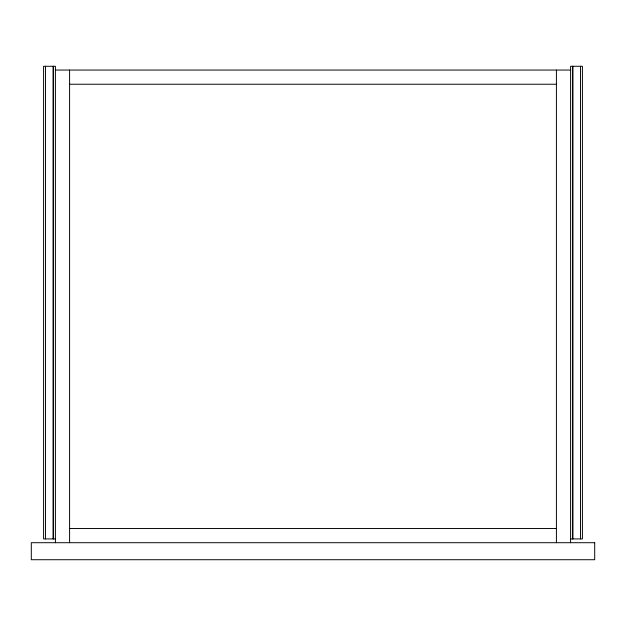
<?xml version="1.0" encoding="UTF-8"?>
<svg xmlns="http://www.w3.org/2000/svg" width="626" height="626" viewBox="0 0 626 626"><rect width="100%" height="100%" fill="white"/><g stroke="black" fill="none" stroke-linecap="round" stroke-linejoin="round"><path stroke-width="0.94" d="M55.409 70.057L570.591 70.057M69.588 84.236L556.412 84.236M69.588 528.532L556.412 528.532M55.409 538.923L43.585 538.923L43.585 66.278L55.409 66.278L55.409 542.711M570.591 538.923L582.415 538.923L582.415 66.278L570.591 66.278L570.591 542.711M580.521 66.278L580.521 538.923M572.954 66.278L572.954 538.923M572.485 66.278L572.485 538.923M556.412 70.057L556.412 542.711M69.588 70.057L69.588 542.711M53.515 66.278L53.515 538.923M53.046 66.278L53.046 538.923M45.479 66.278L45.479 538.923M594.7 542.711L31.3 542.711L31.3 559.722L594.7 559.722L594.7 542.711"/></g></svg>
